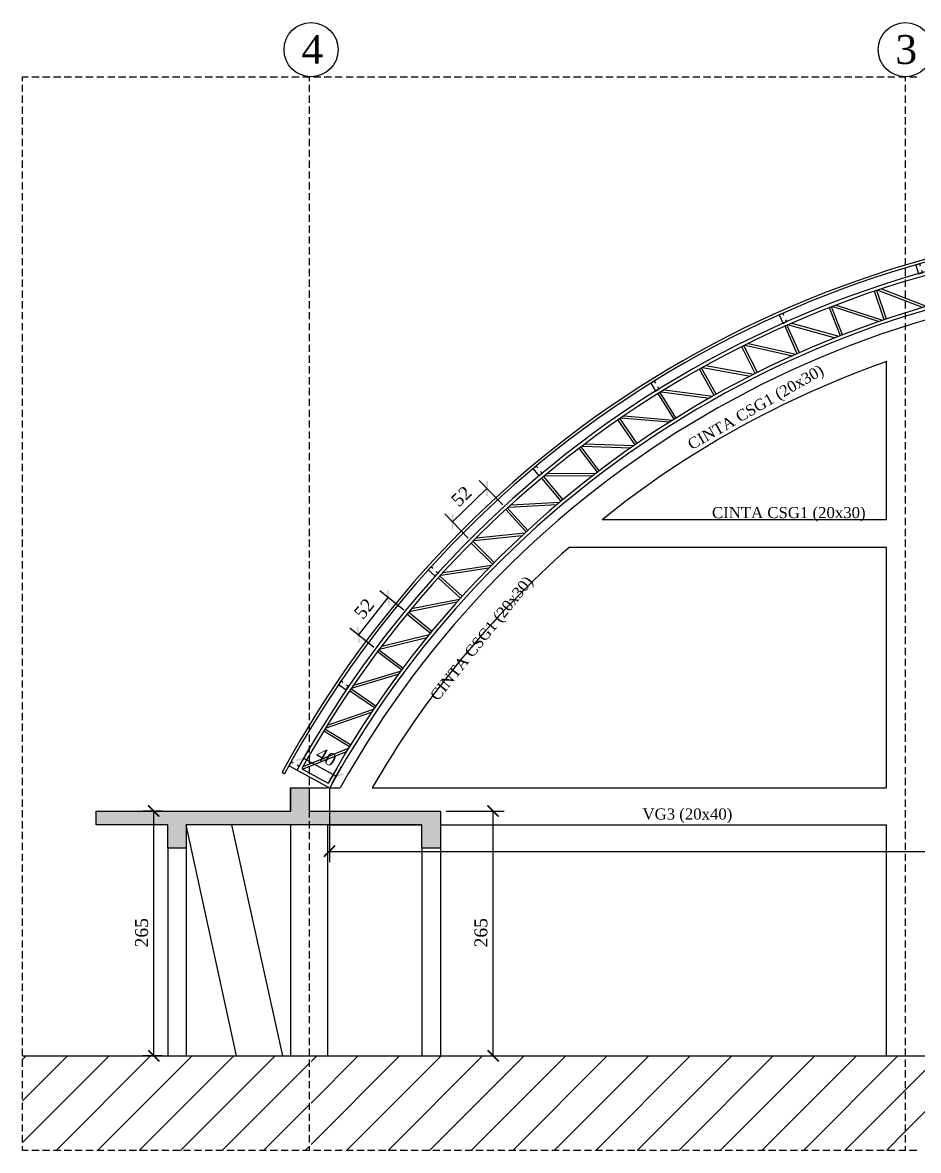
# Model space of a CAD drawing. Header units: millimetres. Extents: x 180 to 11148, y -1598 to 1045.
# Drawn here: x 5548 to 6517, y -175 to 1045 of the extents above; entities that cross this region are included whole.
import ezdxf

# ---------------------------------------------------------------- set-up
doc = ezdxf.new("R2010")
doc.units = ezdxf.units.MM
doc.header["$MEASUREMENT"] = 0
for name, color, linetype in [('PDF11_Geometry', 7, 'Continuous'), ('PDF11_Solid Fills', 7, 'Continuous'), ('PDF11_Text', 7, 'Continuous')]:
    doc.layers.add(name, color=color, linetype=linetype)
doc.styles.add('PDF Times New Roman', font='times.ttf')

msp = doc.modelspace()

# ---------------------------------------------------------------- linework, layer by layer
at = {"layer": 'PDF11_Geometry', "lineweight": -3}
for points in [[(5547.8963, 981.7884), (5547.8963, 986.4454), (5554.035, 986.4454)], [(5547.8963, 969.9343), (5547.8963, 977.7665)], [(5557.8453, 986.4454), (5565.6774, 986.4454)], [(5569.4877, 986.4454), (5577.3198, 986.4454)], [(5581.3417, 986.4454), (5589.1739, 986.4454)], [(5592.9841, 986.4454), (5600.8163, 986.4454)], [(5604.8382, 986.4454), (5612.4587, 986.4454)], [(5616.4806, 986.4454), (5624.3128, 986.4454)], [(5628.123, 986.4454), (5635.9552, 986.4454)], [(5639.9771, 986.4454), (5647.8093, 986.4454)], [(5651.6195, 986.4454), (5659.4517, 986.4454)], [(5663.2619, 986.4454), (5671.0941, 986.4454)], [(5675.116, 986.4454), (5682.9481, 986.4454)], [(5686.7584, 986.4454), (5694.5905, 986.4454)], [(5698.4008, 986.4454), (5706.2329, 986.4454)], [(5710.2549, 986.4454), (5718.087, 986.4454)], [(5721.8973, 986.4454), (5729.7294, 986.4454)], [(5733.7513, 986.4454), (5741.5835, 986.4454)], [(5745.3937, 986.4454), (5753.2259, 986.4454)], [(5757.0361, 986.4454), (5764.8683, 986.4454)], [(5768.8902, 986.4454), (5776.7224, 986.4454)], [(5780.5326, 986.4454), (5788.3648, 986.4454)], [(5792.175, 986.4454), (5800.0072, 986.4454)], [(5804.0291, 986.4454), (5811.8613, 986.4454)], [(5815.6715, 986.4454), (5823.5037, 986.4454)], [(5827.5256, 986.4454), (5835.1461, 986.4454)], [(5839.168, 986.4454), (5847.0001, 986.4454)], [(5850.8104, 986.4454), (5858.6425, 986.4454)], [(5858.0075, 986.4454), (5858.0075, 981.7884)], [(5858.0075, 977.7665), (5858.0075, 969.9343)], [(5862.6645, 986.4454), (5870.4966, 986.4454)], [(5874.3069, 986.4454), (5882.139, 986.4454)], [(5885.9493, 986.4454), (5893.7814, 986.4454)], [(5897.8033, 986.4454), (5905.6355, 986.4454)], [(5909.4457, 986.4454), (5917.2779, 986.4454)], [(5921.0881, 986.4454), (5928.9203, 986.4454)], [(5932.9422, 986.4454), (5940.7744, 986.4454)], [(5944.5846, 986.4454), (5952.4168, 986.4454)], [(5956.4387, 986.4454), (5964.2709, 986.4454)], [(5968.0811, 986.4454), (5975.9133, 986.4454)], [(5979.7235, 986.4454), (5987.5557, 986.4454)], [(5991.5776, 986.4454), (5999.4097, 986.4454)], [(6003.22, 986.4454), (6011.0521, 986.4454)], [(6014.8624, 986.4454), (6022.6945, 986.4454)], [(6026.7165, 986.4454), (6034.5486, 986.4454)], [(6038.3589, 986.4454), (6046.191, 986.4454)], [(6050.2129, 986.4454), (6057.8334, 986.4454)], [(6061.8553, 986.4454), (6069.6875, 986.4454)], [(6073.4977, 986.4454), (6081.3299, 986.4454)], [(6085.3518, 986.4454), (6093.184, 986.4454)], [(6096.9942, 986.4454), (6104.8264, 986.4454)], [(6108.6366, 986.4454), (6116.4688, 986.4454)], [(6120.4907, 986.4454), (6128.3229, 986.4454)], [(6132.1331, 986.4454), (6139.9653, 986.4454)], [(6143.7755, 986.4454), (6151.6077, 986.4454)], [(6155.6296, 986.4454), (6163.4617, 986.4454)], [(6167.272, 986.4454), (6175.1041, 986.4454)], [(6179.1261, 986.4454), (6186.7465, 986.4454)], [(6190.7685, 986.4454), (6198.6006, 986.4454)], [(6202.4109, 986.4454), (6210.243, 986.4454)], [(6214.2649, 986.4454), (6222.0971, 986.4454)], [(6225.9073, 986.4454), (6233.7395, 986.4454)], [(6237.5497, 986.4454), (6245.3819, 986.4454)], [(6249.4038, 986.4454), (6257.236, 986.4454)], [(6261.0462, 986.4454), (6268.8784, 986.4454)], [(6272.9003, 986.4454), (6280.5208, 986.4454)], [(6284.5427, 986.4454), (6292.3749, 986.4454)], [(6296.1851, 986.4454), (6304.0173, 986.4454)], [(6308.0392, 986.4454), (6315.8713, 986.4454)], [(6319.6816, 986.4454), (6327.5137, 986.4454)], [(6331.324, 986.4454), (6339.1561, 986.4454)], [(6343.1781, 986.4454), (6351.0102, 986.4454)], [(6354.8205, 986.4454), (6362.6526, 986.4454)], [(6366.4629, 986.4454), (6374.295, 986.4454)], [(6378.3169, 986.4454), (6386.1491, 986.4454)], [(6389.9593, 986.4454), (6397.7915, 986.4454)], [(6401.8134, 986.4454), (6409.4339, 986.4454)], [(6413.4558, 986.4454), (6421.288, 986.4454)], [(6425.0982, 986.4454), (6432.9304, 986.4454)], [(6436.9523, 986.4454), (6444.7845, 986.4454)], [(6448.5947, 986.4454), (6456.4269, 986.4454)], [(6460.2371, 986.4454), (6468.0693, 986.4454)], [(6472.0912, 986.4454), (6479.9233, 986.4454)], [(6483.7336, 986.4454), (6491.5657, 986.4454)], [(6495.5877, 986.4454), (6503.2081, 986.4454)], [(6502.5731, 986.4454), (6502.5731, 981.7884)], [(6502.5731, 977.7665), (6502.5731, 969.9343)], [(6507.2301, 986.4454), (6515.0622, 986.4454)], [(5547.8963, 958.2919), (5547.8963, 966.1241)], [(5858.0075, 966.1241), (5858.0075, 958.2919)], [(6502.5731, 966.1241), (6502.5731, 958.2919)], [(5547.8963, 946.4379), (5547.8963, 954.27)], [(5858.0075, 954.27), (5858.0075, 946.4379)], [(6502.5731, 954.27), (6502.5731, 946.4379)], [(5547.8963, 934.7955), (5547.8963, 942.6276)], [(5858.0075, 942.6276), (5858.0075, 934.7955)], [(6502.5731, 942.6276), (6502.5731, 934.7955)], [(5547.8963, 923.1531), (5547.8963, 930.9852)], [(5858.0075, 930.9852), (5858.0075, 923.1531)], [(6502.5731, 930.9852), (6502.5731, 923.1531)], [(5547.8963, 911.299), (5547.8963, 919.1311)], [(5858.0075, 919.1311), (5858.0075, 911.299)], [(6502.5731, 919.1311), (6502.5731, 911.299)], [(5547.8963, 899.6566), (5547.8963, 907.4887)], [(5858.0075, 907.4887), (5858.0075, 899.6566)], [(6502.5731, 907.4887), (6502.5731, 899.6566)], [(5547.8963, 888.0142), (5547.8963, 895.8463)], [(5858.0075, 895.8463), (5858.0075, 888.0142)], [(6502.5731, 895.8463), (6502.5731, 888.0142)], [(5547.8963, 876.1601), (5547.8963, 883.9923)], [(5858.0075, 883.9923), (5858.0075, 876.1601)], [(6502.5731, 883.9923), (6502.5731, 876.1601)], [(5547.8963, 864.5177), (5547.8963, 872.3499)], [(5858.0075, 872.3499), (5858.0075, 864.5177)], [(6502.5731, 872.3499), (6502.5731, 864.5177)], [(5547.8963, 852.8753), (5547.8963, 860.4958)], [(5858.0075, 860.4958), (5858.0075, 852.8753)], [(6502.5731, 860.4958), (6502.5731, 852.8753)], [(5547.8963, 841.0212), (5547.8963, 848.8534)], [(5858.0075, 848.8534), (5858.0075, 841.0212)], [(6502.5731, 848.8534), (6502.5731, 841.0212)], [(5547.8963, 829.3788), (5547.8963, 837.211)], [(5858.0075, 837.211), (5858.0075, 829.3788)], [(6502.5731, 837.211), (6502.5731, 829.3788)], [(5547.8963, 817.5247), (5547.8963, 825.3569)], [(5858.0075, 825.3569), (5858.0075, 817.5247)], [(6502.5731, 825.3569), (6502.5731, 817.5247)], [(5547.8963, 805.8823), (5547.8963, 813.7145)], [(5858.0075, 813.7145), (5858.0075, 805.8823)], [(6502.5731, 813.7145), (6502.5731, 805.8823)], [(5547.8963, 794.2399), (5547.8963, 802.0721)], [(5858.0075, 802.0721), (5858.0075, 794.2399)], [(6502.5731, 802.0721), (6502.5731, 794.2399)], [(5547.8963, 782.3859), (5547.8963, 790.218)], [(5858.0075, 790.218), (5858.0075, 782.3859)], [(6502.5731, 790.218), (6502.5731, 782.3859)], [(6519.2958, 781.5391), (6518.6608, 783.8676), (6514.2155, 782.5975), (6516.9673, 773.0719), (6521.4126, 774.342), (6520.5659, 776.6705)], [(5547.8963, 770.7435), (5547.8963, 778.5756)], [(5858.0075, 778.5756), (5858.0075, 770.7435)], [(6502.5731, 778.5756), (6502.5731, 770.7435)], [(5547.8963, 759.1011), (5547.8963, 766.9332)], [(5858.0075, 766.9332), (5858.0075, 759.1011)], [(6502.5731, 766.9332), (6502.5731, 759.1011)], [(5547.8963, 747.247), (5547.8963, 755.0791)], [(5858.0075, 755.0791), (5858.0075, 747.247)], [(6502.5731, 755.0791), (6502.5731, 747.247)], [(5547.8963, 735.6046), (5547.8963, 743.4367)], [(5858.0075, 743.4367), (5858.0075, 735.6046)], [(6502.5731, 743.4367), (6502.5731, 735.6046)], [(5547.8963, 723.9622), (5547.8963, 731.5827)], [(5858.0075, 731.5827), (5858.0075, 723.9622)], [(6371.5432, 728.1958), (6370.4848, 730.5243), (6366.4629, 728.6191), (6370.4848, 719.5169), (6374.5067, 721.422), (6373.4483, 723.5388)], [(6502.5731, 731.5827), (6502.5731, 723.9622)], [(5547.8963, 712.1081), (5547.8963, 719.9403)], [(5547.8963, 700.4657), (5547.8963, 708.2979)], [(5858.0075, 719.9403), (5858.0075, 712.1081)], [(5858.0075, 708.2979), (5858.0075, 700.4657)], [(6502.5731, 719.9403), (6502.5731, 712.1081)], [(6502.5731, 708.2979), (6502.5731, 700.4657)], [(5547.8963, 688.6116), (5547.8963, 696.4438)], [(5858.0075, 696.4438), (5858.0075, 688.6116)], [(6502.5731, 696.4438), (6502.5731, 688.6116)], [(5547.8963, 676.9692), (5547.8963, 684.8014)], [(5858.0075, 684.8014), (5858.0075, 676.9692)], [(6502.5731, 684.8014), (6502.5731, 676.9692)], [(5547.8963, 665.3268), (5547.8963, 673.159)], [(5858.0075, 673.159), (5858.0075, 665.3268)], [(6482.4635, 506.7785), (6482.4635, 678.0276)], [(6502.5731, 673.159), (6502.5731, 665.3268)], [(5547.8963, 653.4727), (5547.8963, 661.3049)], [(5858.0075, 661.3049), (5858.0075, 653.4727)], [(6502.5731, 661.3049), (6502.5731, 653.4727)], [(5547.8963, 641.8303), (5547.8963, 649.6625)], [(5858.0075, 649.6625), (5858.0075, 641.8303)], [(6232.8928, 654.9545), (6231.6227, 657.0713), (6227.6008, 654.9545), (6232.6811, 646.2756), (6236.4913, 648.3924), (6235.2213, 650.7209)], [(6502.5731, 649.6625), (6502.5731, 641.8303)], [(5547.8963, 630.1879), (5547.8963, 638.0201)], [(5858.0075, 638.0201), (5858.0075, 630.1879)], [(6502.5731, 638.0201), (6502.5731, 630.1879)], [(5547.8963, 618.3339), (5547.8963, 626.166)], [(5858.0075, 626.166), (5858.0075, 618.3339)], [(6502.5731, 626.166), (6502.5731, 618.3339)], [(5547.8963, 606.6915), (5547.8963, 614.5236)], [(5858.0075, 614.5236), (5858.0075, 606.6915)], [(6502.5731, 614.5236), (6502.5731, 606.6915)], [(5547.8963, 595.0491), (5547.8963, 602.6695)], [(5858.0075, 602.6695), (5858.0075, 595.0491)], [(6502.5731, 602.6695), (6502.5731, 595.0491)], [(5547.8963, 583.195), (5547.8963, 591.0271)], [(5858.0075, 591.0271), (5858.0075, 583.195)], [(6502.5731, 591.0271), (6502.5731, 583.195)], [(5547.8963, 571.5526), (5547.8963, 579.3847)], [(5858.0075, 579.3847), (5858.0075, 571.5526)], [(6502.5731, 579.3847), (6502.5731, 571.5526)], [(5547.8963, 559.6985), (5547.8963, 567.5307)], [(5858.0075, 567.5307), (5858.0075, 559.6985)], [(6105.2497, 563.0854), (6103.5563, 564.9905), (6100.1694, 562.2387), (6106.3081, 554.4065), (6109.9067, 557.37), (6108.2133, 559.2751)], [(6502.5731, 567.5307), (6502.5731, 559.6985)], [(5547.8963, 548.0561), (5547.8963, 555.8883)], [(5858.0075, 555.8883), (5858.0075, 548.0561)], [(6067.359, 523.0779), (6041.9574, 549.5379)], [(6502.5731, 555.8883), (6502.5731, 548.0561)], [(5547.8963, 536.4137), (5547.8963, 544.2459)], [(5858.0075, 544.2459), (5858.0075, 536.4137)], [(6012.9573, 504.8734), (6050.2129, 540.859)], [(6502.5731, 544.2459), (6502.5731, 536.4137)], [(5547.8963, 524.5596), (5547.8963, 532.3918)], [(5858.0075, 532.3918), (5858.0075, 524.5596)], [(6502.5731, 532.3918), (6502.5731, 524.5596)], [(5547.8963, 512.9172), (5547.8963, 520.7494)], [(5858.0075, 520.7494), (5858.0075, 512.9172)], [(6029.8917, 487.0923), (6004.4901, 513.5523)], [(6502.5731, 520.7494), (6502.5731, 512.9172)], [(5547.8963, 501.2748), (5547.8963, 509.107)], [(5858.0075, 509.107), (5858.0075, 501.2748)], [(6482.4635, 506.7785), (6174.6808, 506.7785)], [(6502.5731, 509.107), (6502.5731, 501.2748)], [(5547.8963, 489.4207), (5547.8963, 497.2529)], [(5858.0075, 497.2529), (5858.0075, 489.4207)], [(6502.5731, 497.2529), (6502.5731, 489.4207)], [(5547.8963, 477.7783), (5547.8963, 485.6105)], [(5858.0075, 485.6105), (5858.0075, 477.7783)], [(6482.4635, 476.9316), (6138.9069, 476.9316)], [(6482.4635, 216.7769), (6482.4635, 476.9316)], [(6502.5731, 485.6105), (6502.5731, 477.7783)], [(5547.8963, 466.1359), (5547.8963, 473.7564)], [(5858.0075, 473.7564), (5858.0075, 466.1359)], [(6502.5731, 473.7564), (6502.5731, 466.1359)], [(5547.8963, 454.2819), (5547.8963, 462.114)], [(5858.0075, 462.114), (5858.0075, 454.2819)], [(5991.5776, 454.2819), (5989.6725, 455.9753), (5986.7089, 452.8001), (5994.1177, 446.0263), (5997.0813, 449.4132), (5995.3878, 450.895)], [(6502.5731, 462.114), (6502.5731, 454.2819)], [(5547.8963, 442.6395), (5547.8963, 450.4716)], [(5858.0075, 450.4716), (5858.0075, 442.6395)], [(6502.5731, 450.4716), (6502.5731, 442.6395)], [(5547.8963, 430.7854), (5547.8963, 438.6175)], [(5858.0075, 438.6175), (5858.0075, 430.7854)], [(5960.2489, 409.194), (5934.2123, 430.1503)], [(6502.5731, 438.6175), (6502.5731, 430.7854)], [(5547.8963, 419.143), (5547.8963, 426.9751)], [(5547.8963, 407.5006), (5547.8963, 415.3327)], [(5858.0075, 426.9751), (5858.0075, 419.143)], [(5858.0075, 415.3327), (5858.0075, 407.5006)], [(5911.1392, 382.3107), (5943.5262, 422.7415)], [(6502.5731, 426.9751), (6502.5731, 419.143)], [(6502.5731, 415.3327), (6502.5731, 407.5006)], [(5547.8963, 395.6465), (5547.8963, 403.4787)], [(5858.0075, 403.4787), (5858.0075, 395.6465)], [(6502.5731, 403.4787), (6502.5731, 395.6465)], [(5547.8963, 384.0041), (5547.8963, 391.8363)], [(5858.0075, 391.8363), (5858.0075, 384.0041)], [(6502.5731, 391.8363), (6502.5731, 384.0041)], [(5547.8963, 372.3617), (5547.8963, 380.1939)], [(5858.0075, 380.1939), (5858.0075, 372.3617)], [(5927.8619, 368.7631), (5901.8253, 389.7195)], [(6502.5731, 380.1939), (6502.5731, 372.3617)], [(5547.8963, 360.5076), (5547.8963, 368.3398)], [(5858.0075, 368.3398), (5858.0075, 360.5076)], [(6502.5731, 368.3398), (6502.5731, 360.5076)], [(5547.8963, 348.8652), (5547.8963, 356.6974)], [(5858.0075, 356.6974), (5858.0075, 348.8652)], [(6502.5731, 356.6974), (6502.5731, 348.8652)], [(5547.8963, 337.2228), (5547.8963, 344.8433)], [(5858.0075, 344.8433), (5858.0075, 337.2228)], [(6502.5731, 344.8433), (6502.5731, 337.2228)], [(5547.8963, 325.3687), (5547.8963, 333.2009)], [(5858.0075, 333.2009), (5858.0075, 325.3687)], [(5894.4165, 331.0841), (5892.2997, 332.5659), (5889.7595, 328.7556), (5898.015, 323.0403), (5900.5552, 326.8505), (5898.4384, 328.1206)], [(6502.5731, 333.2009), (6502.5731, 325.3687)], [(5547.8963, 313.7263), (5547.8963, 321.5585)], [(5858.0075, 321.5585), (5858.0075, 313.7263)], [(6502.5731, 321.5585), (6502.5731, 313.7263)], [(5547.8963, 301.8723), (5547.8963, 309.7044)], [(5858.0075, 309.7044), (5858.0075, 301.8723)], [(6502.5731, 309.7044), (6502.5731, 301.8723)], [(5547.8963, 290.2299), (5547.8963, 298.062)], [(5858.0075, 298.062), (5858.0075, 290.2299)], [(6502.5731, 298.062), (6502.5731, 290.2299)], [(5547.8963, 278.5875), (5547.8963, 286.4196)], [(5858.0075, 286.4196), (5858.0075, 278.5875)], [(6502.5731, 286.4196), (6502.5731, 278.5875)], [(5547.8963, 266.7334), (5547.8963, 274.5655)], [(5858.0075, 274.5655), (5858.0075, 266.7334)], [(6502.5731, 274.5655), (6502.5731, 266.7334)], [(5547.8963, 255.091), (5547.8963, 262.9231)], [(5847.8469, 241.3318), (5857.7958, 259.5363)], [(5858.0075, 262.9231), (5858.0075, 255.091)], [(6502.5731, 262.9231), (6502.5731, 255.091)], [(5547.8963, 243.4486), (5547.8963, 251.2807)], [(5840.4381, 243.6603), (5838.3213, 244.9303), (5836.2045, 240.9084), (5844.8833, 236.0398), (5847.0001, 240.0617), (5844.8833, 241.3318)], [(5851.8688, 248.9523), (5887.0077, 229.6894)], [(5858.0075, 251.2807), (5858.0075, 243.4486)], [(6502.5731, 251.2807), (6502.5731, 243.4486)], [(5547.8963, 231.5945), (5547.8963, 239.4267)], [(5828.7957, 233.7113), (5831.3358, 232.2295)], [(5846.7885, 239.4267), (5846.7885, 239.4267)], [(5858.0075, 239.4267), (5858.0075, 231.5945)], [(5882.7741, 222.0689), (5892.723, 240.0617)], [(6502.5731, 239.4267), (6502.5731, 231.5945)], [(5547.8963, 219.9521), (5547.8963, 227.7843)], [(5858.0075, 227.7843), (5858.0075, 219.9521)], [(6502.5731, 227.7843), (6502.5731, 219.9521)], [(5547.8963, 208.3097), (5547.8963, 215.9302)], [(5837.8979, 216.7769), (5837.8979, 191.7987)], [(5837.8979, 216.7769), (5877.9054, 216.7769)], [(5837.8979, 191.7987), (5837.8979, 216.7769), (5858.0075, 216.7769), (5858.0075, 191.7987)], [(5858.0075, 215.9302), (5858.0075, 208.3097)], [(5880.0222, 216.7769), (5880.0222, 191.7987)], [(5880.0222, 216.7769), (5891.4529, 216.7769)], [(5880.0222, 210.8499), (5880.0222, 136.3385)], [(5925.9568, 216.7769), (6482.4635, 216.7769)], [(6502.5731, 215.9302), (6502.5731, 208.3097)], [(5547.8963, 196.4556), (5547.8963, 204.2878)], [(5858.0075, 204.2878), (5858.0075, 196.4556)], [(6502.5731, 204.2878), (6502.5731, 196.4556)], [(5547.8963, 184.8132), (5547.8963, 192.6454)], [(5627.488, 191.7987), (5837.8979, 191.7987)], [(5627.488, 176.7694), (5627.488, 191.7987)], [(5698.8241, 191.7987), (5677.8678, 191.7987)], [(5689.9336, -73.2247), (5689.9336, 191.7987)], [(5858.0075, 192.6454), (5858.0075, 184.8132)], [(5858.0075, 191.7987), (6000.0448, 191.7987)], [(5979.9352, 191.7987), (6000.0448, 191.7987), (6000.0448, 151.7911), (5979.9352, 151.7911), (5979.9352, 176.7694)], [(6000.0448, 191.7987), (6000.0448, 176.7694)], [(6005.9718, 191.7987), (6068.8408, 191.7987)], [(6056.9867, -73.2247), (6056.9867, 191.7987)], [(6502.5731, 192.6454), (6502.5731, 184.8132)], [(5547.8963, 172.9591), (5547.8963, 180.7913)], [(5704.9629, 176.7694), (5627.488, 176.7694)], [(5724.8608, 176.7694), (5724.8608, 151.7911), (5704.9629, 151.7911), (5704.9629, 176.7694)], [(5979.9352, 176.7694), (5724.8608, 176.7694)], [(5779.4742, -73.2247), (5724.8608, 176.7694)], [(5829.4307, -73.2247), (5774.3939, 176.7694)], [(5837.8979, 176.7694), (5837.8979, -73.2247)], [(5858.0075, 176.7694), (5837.8979, 176.7694)], [(5858.0075, 180.7913), (5858.0075, 172.9591)], [(5877.9054, 176.7694), (5877.9054, -73.2247)], [(5880.0222, 176.7694), (5979.9352, 176.7694)], [(6000.0448, 176.7694), (6482.4635, 176.7694)], [(6482.4635, -73.2247), (6482.4635, 176.7694)], [(6502.5731, 180.7913), (6502.5731, 172.9591)], [(5547.8963, 161.3167), (5547.8963, 169.1489)], [(5858.0075, 169.1489), (5858.0075, 161.3167)], [(6502.5731, 169.1489), (6502.5731, 161.3167)], [(5547.8963, 149.6743), (5547.8963, 157.5065)], [(5704.9629, 151.7911), (5704.9629, -73.2247)], [(5724.8608, 151.7911), (5724.8608, -73.2247)], [(5858.0075, 157.5065), (5858.0075, 149.6743)], [(5880.0222, 148.1926), (7777.0984, 148.1926)], [(5979.9352, 151.7911), (5979.9352, -73.2247)], [(6000.0448, 151.7911), (6000.0448, -73.2247)], [(6502.5731, 157.5065), (6502.5731, 149.6743)], [(5547.8963, 137.8203), (5547.8963, 145.6524)], [(5858.0075, 145.6524), (5858.0075, 137.8203)], [(6502.5731, 145.6524), (6502.5731, 137.8203)], [(5547.8963, 126.1779), (5547.8963, 134.01)], [(5547.8963, 114.5355), (5547.8963, 122.1559)], [(5858.0075, 134.01), (5858.0075, 126.1779)], [(5858.0075, 122.1559), (5858.0075, 114.5355)], [(6502.5731, 134.01), (6502.5731, 126.1779)], [(6502.5731, 122.1559), (6502.5731, 114.5355)], [(5547.8963, 102.6814), (5547.8963, 110.5135)], [(5858.0075, 110.5135), (5858.0075, 102.6814)], [(6502.5731, 110.5135), (6502.5731, 102.6814)], [(5547.8963, 91.039), (5547.8963, 98.8711)], [(5858.0075, 98.8711), (5858.0075, 91.039)], [(6502.5731, 98.8711), (6502.5731, 91.039)], [(5547.8963, 79.1849), (5547.8963, 87.0171)], [(5858.0075, 87.0171), (5858.0075, 79.1849)], [(6502.5731, 87.0171), (6502.5731, 79.1849)], [(5547.8963, 67.5425), (5547.8963, 75.3747)], [(5858.0075, 75.3747), (5858.0075, 67.5425)], [(6502.5731, 75.3747), (6502.5731, 67.5425)], [(5547.8963, 55.9001), (5547.8963, 63.7323)], [(5858.0075, 63.7323), (5858.0075, 55.9001)], [(6502.5731, 63.7323), (6502.5731, 55.9001)], [(5547.8963, 44.046), (5547.8963, 51.8782)], [(5858.0075, 51.8782), (5858.0075, 44.046)], [(6502.5731, 51.8782), (6502.5731, 44.046)], [(5547.8963, 32.4036), (5547.8963, 40.2358)], [(5858.0075, 40.2358), (5858.0075, 32.4036)], [(6502.5731, 40.2358), (6502.5731, 32.4036)], [(5547.8963, 20.7612), (5547.8963, 28.5934)], [(5858.0075, 28.5934), (5858.0075, 20.7612)], [(6502.5731, 28.5934), (6502.5731, 20.7612)], [(5547.8963, 8.9071), (5547.8963, 16.7393)], [(5858.0075, 16.7393), (5858.0075, 8.9071)], [(6502.5731, 16.7393), (6502.5731, 8.9071)], [(5547.8963, -2.7353), (5547.8963, 5.0969)], [(5858.0075, 5.0969), (5858.0075, -2.7353)], [(6502.5731, 5.0969), (6502.5731, -2.7353)], [(5547.8963, -14.3777), (5547.8963, -6.7572)], [(5858.0075, -6.7572), (5858.0075, -14.3777)], [(6502.5731, -6.7572), (6502.5731, -14.3777)], [(5547.8963, -26.2317), (5547.8963, -18.3996)], [(5858.0075, -18.3996), (5858.0075, -26.2317)], [(6502.5731, -18.3996), (6502.5731, -26.2317)], [(5547.8963, -37.8741), (5547.8963, -30.042)], [(5858.0075, -30.042), (5858.0075, -37.8741)], [(6502.5731, -30.042), (6502.5731, -37.8741)], [(5547.8963, -49.7282), (5547.8963, -41.8961)], [(5858.0075, -41.8961), (5858.0075, -49.7282)], [(6502.5731, -41.8961), (6502.5731, -49.7282)], [(5547.8963, -61.3706), (5547.8963, -53.5385)], [(5858.0075, -53.5385), (5858.0075, -61.3706)], [(6502.5731, -53.5385), (6502.5731, -61.3706)], [(5547.8963, -73.013), (5547.8963, -65.1809)], [(5547.8963, -77.0349), (5551.7065, -73.2247)], [(5547.8963, -121.9111), (5596.5827, -73.2247)], [(5547.8963, -166.7873), (5641.4589, -73.2247)], [(5547.8963, -73.2247), (8107.3192, -73.2247)], [(5584.0936, -175.4661), (5686.335, -73.2247)], [(5628.9697, -175.4661), (5731.2112, -73.2247)], [(5673.8459, -175.4661), (5776.299, -73.2247)], [(5698.8241, -73.2247), (5677.8678, -73.2247)], [(5718.7221, -175.4661), (5821.1752, -73.2247)], [(5858.0075, -65.1809), (5858.0075, -73.013)], [(5859.9126, -79.3634), (5866.0513, -73.2247)], [(5859.9126, -124.2396), (5910.9275, -73.2247)], [(5859.9126, -169.1157), (5955.8037, -73.2247)], [(5898.4384, -175.4661), (6000.6798, -73.2247)], [(5943.3145, -175.4661), (6045.556, -73.2247)], [(5988.1907, -175.4661), (6090.6438, -73.2247)], [(6005.9718, -73.2247), (6068.8408, -73.2247)], [(6033.0669, -175.4661), (6135.52, -73.2247)], [(6078.1547, -175.4661), (6180.3961, -73.2247)], [(6123.0309, -175.4661), (6225.2723, -73.2247)], [(6167.907, -175.4661), (6270.1485, -73.2247)], [(6212.7832, -175.4661), (6315.0246, -73.2247)], [(6257.6593, -175.4661), (6359.9008, -73.2247)], [(6302.5355, -175.4661), (6404.9886, -73.2247)], [(6347.4117, -175.4661), (6449.8648, -73.2247)], [(6392.4995, -175.4661), (6494.7409, -73.2247)], [(6502.5731, -65.1809), (6502.5731, -73.013)], [(6502.5731, -110.2687), (6539.6171, -73.2247)], [(6502.5731, -155.1449), (6584.4933, -73.2247)], [(5547.8963, -84.8671), (5547.8963, -77.0349)], [(5763.8099, -175.4661), (5858.0075, -81.2685)], [(5858.0075, -77.0349), (5858.0075, -84.8671)], [(6502.5731, -77.0349), (6502.5731, -84.8671)], [(5547.8963, -96.5095), (5547.8963, -88.6773)], [(5858.0075, -88.6773), (5858.0075, -96.5095)], [(6502.5731, -88.6773), (6502.5731, -96.5095)], [(5547.8963, -108.1519), (5547.8963, -100.3197)], [(5858.0075, -100.3197), (5858.0075, -108.1519)], [(6502.5731, -100.3197), (6502.5731, -108.1519)], [(5547.8963, -120.006), (5547.8963, -112.1738)], [(5858.0075, -112.1738), (5858.0075, -120.006)], [(6437.3757, -175.4661), (6502.5731, -110.2687)], [(6502.5731, -112.1738), (6502.5731, -120.006)], [(5547.8963, -131.6484), (5547.8963, -123.8162)], [(5808.6861, -175.4661), (5858.0075, -126.1447)], [(5858.0075, -123.8162), (5858.0075, -131.6484)], [(6502.5731, -123.8162), (6502.5731, -131.6484)], [(5547.8963, -143.2908), (5547.8963, -135.6703)], [(5858.0075, -135.6703), (5858.0075, -143.2908)], [(6502.5731, -135.6703), (6502.5731, -143.2908)], [(5547.8963, -155.1449), (5547.8963, -147.3127)], [(5858.0075, -147.3127), (5858.0075, -155.1449)], [(6482.2518, -175.4661), (6502.5731, -155.1449)], [(6502.5731, -147.3127), (6502.5731, -155.1449)], [(5547.8963, -166.7873), (5547.8963, -158.9551)], [(5554.035, -175.4661), (5547.8963, -175.4661), (5547.8963, -170.8092)], [(5858.0075, -158.9551), (5858.0075, -166.7873)], [(5858.0075, -170.8092), (5858.0075, -175.4661)], [(6502.5731, -158.9551), (6502.5731, -166.7873)], [(6502.5731, -170.8092), (6502.5731, -175.4661)], [(5565.6774, -175.4661), (5557.8453, -175.4661)], [(5577.3198, -175.4661), (5569.4877, -175.4661)], [(5589.1739, -175.4661), (5581.3417, -175.4661)], [(5600.8163, -175.4661), (5592.9841, -175.4661)], [(5612.4587, -175.4661), (5604.8382, -175.4661)], [(5624.3128, -175.4661), (5616.4806, -175.4661)], [(5635.9552, -175.4661), (5628.123, -175.4661)], [(5647.8093, -175.4661), (5639.9771, -175.4661)], [(5659.4517, -175.4661), (5651.6195, -175.4661)], [(5671.0941, -175.4661), (5663.2619, -175.4661)], [(5682.9481, -175.4661), (5675.116, -175.4661)], [(5694.5905, -175.4661), (5686.7584, -175.4661)], [(5706.2329, -175.4661), (5698.4008, -175.4661)], [(5718.087, -175.4661), (5710.2549, -175.4661)], [(5729.7294, -175.4661), (5721.8973, -175.4661)], [(5741.5835, -175.4661), (5733.7513, -175.4661)], [(5753.2259, -175.4661), (5745.3937, -175.4661)], [(5764.8683, -175.4661), (5757.0361, -175.4661)], [(5776.7224, -175.4661), (5768.8902, -175.4661)], [(5788.3648, -175.4661), (5780.5326, -175.4661)], [(5800.0072, -175.4661), (5792.175, -175.4661)], [(5811.8613, -175.4661), (5804.0291, -175.4661)], [(5823.5037, -175.4661), (5815.6715, -175.4661)], [(5835.1461, -175.4661), (5827.5256, -175.4661)], [(5847.0001, -175.4661), (5839.168, -175.4661)], [(5858.6425, -175.4661), (5850.8104, -175.4661)], [(5853.5622, -175.4661), (5858.0075, -171.0209)], [(5870.4966, -175.4661), (5862.6645, -175.4661)], [(5882.139, -175.4661), (5874.3069, -175.4661)], [(5893.7814, -175.4661), (5885.9493, -175.4661)], [(5905.6355, -175.4661), (5897.8033, -175.4661)], [(5917.2779, -175.4661), (5909.4457, -175.4661)], [(5928.9203, -175.4661), (5921.0881, -175.4661)], [(5940.7744, -175.4661), (5932.9422, -175.4661)], [(5952.4168, -175.4661), (5944.5846, -175.4661)], [(5964.2709, -175.4661), (5956.4387, -175.4661)], [(5975.9133, -175.4661), (5968.0811, -175.4661)], [(5987.5557, -175.4661), (5979.7235, -175.4661)], [(5999.4097, -175.4661), (5991.5776, -175.4661)], [(6011.0521, -175.4661), (6003.22, -175.4661)], [(6022.6945, -175.4661), (6014.8624, -175.4661)], [(6034.5486, -175.4661), (6026.7165, -175.4661)], [(6046.191, -175.4661), (6038.3589, -175.4661)], [(6057.8334, -175.4661), (6050.2129, -175.4661)], [(6069.6875, -175.4661), (6061.8553, -175.4661)], [(6081.3299, -175.4661), (6073.4977, -175.4661)], [(6093.184, -175.4661), (6085.3518, -175.4661)], [(6104.8264, -175.4661), (6096.9942, -175.4661)], [(6116.4688, -175.4661), (6108.6366, -175.4661)], [(6128.3229, -175.4661), (6120.4907, -175.4661)], [(6139.9653, -175.4661), (6132.1331, -175.4661)], [(6151.6077, -175.4661), (6143.7755, -175.4661)], [(6163.4617, -175.4661), (6155.6296, -175.4661)], [(6175.1041, -175.4661), (6167.272, -175.4661)], [(6186.7465, -175.4661), (6179.1261, -175.4661)], [(6198.6006, -175.4661), (6190.7685, -175.4661)], [(6210.243, -175.4661), (6202.4109, -175.4661)], [(6222.0971, -175.4661), (6214.2649, -175.4661)], [(6233.7395, -175.4661), (6225.9073, -175.4661)], [(6245.3819, -175.4661), (6237.5497, -175.4661)], [(6257.236, -175.4661), (6249.4038, -175.4661)], [(6268.8784, -175.4661), (6261.0462, -175.4661)], [(6280.5208, -175.4661), (6272.9003, -175.4661)], [(6292.3749, -175.4661), (6284.5427, -175.4661)], [(6304.0173, -175.4661), (6296.1851, -175.4661)], [(6315.8713, -175.4661), (6308.0392, -175.4661)], [(6327.5137, -175.4661), (6319.6816, -175.4661)], [(6339.1561, -175.4661), (6331.324, -175.4661)], [(6351.0102, -175.4661), (6343.1781, -175.4661)], [(6362.6526, -175.4661), (6354.8205, -175.4661)], [(6374.295, -175.4661), (6366.4629, -175.4661)], [(6386.1491, -175.4661), (6378.3169, -175.4661)], [(6397.7915, -175.4661), (6389.9593, -175.4661)], [(6409.4339, -175.4661), (6401.8134, -175.4661)], [(6421.288, -175.4661), (6413.4558, -175.4661)], [(6432.9304, -175.4661), (6425.0982, -175.4661)], [(6444.7845, -175.4661), (6436.9523, -175.4661)], [(6456.4269, -175.4661), (6448.5947, -175.4661)], [(6468.0693, -175.4661), (6460.2371, -175.4661)], [(6479.9233, -175.4661), (6472.0912, -175.4661)], [(6491.5657, -175.4661), (6483.7336, -175.4661)], [(6503.2081, -175.4661), (6495.5877, -175.4661)], [(6515.0622, -175.4661), (6507.2301, -175.4661)]]:
    msp.add_lwpolyline(points, dxfattribs=at)
at = {"layer": 'PDF11_Geometry', "color": 32, "lineweight": -3, "true_color": 0xdd6d00}
for points in [[(6476.9598, 756.7726), (6526.2813, 737.9331)], [(6479.9233, 723.3271), (6469.551, 754.2324)], [(6482.2518, 724.1739), (6471.8795, 755.0791)], [(6473.1496, 755.5025), (6522.2593, 736.8747)], [(6432.507, 706.1811), (6420.6529, 736.4513)], [(6434.8355, 707.0278), (6422.9814, 737.298)], [(6424.2515, 737.9331), (6474.4197, 721.6337)], [(6428.0617, 739.2031), (6478.2299, 722.9038)], [(6385.9374, 686.7065), (6372.8133, 716.5534)], [(6388.2659, 687.7649), (6375.1417, 717.4001)], [(6376.4118, 718.0351), (6427.0033, 704.0643)], [(6380.0104, 719.7286), (6431.0253, 705.546)], [(6329.4189, 696.0204), (6380.6454, 684.378)], [(6333.0174, 697.7139), (6384.4557, 686.0715)], [(6340.4262, 665.3268), (6326.032, 694.327)], [(6342.7547, 666.3852), (6328.1488, 695.3854)], [(6283.4843, 671.8889), (6335.3459, 662.575)], [(6286.8712, 673.794), (6338.9445, 664.4801)], [(6295.9734, 641.6187), (6280.0974, 669.9838)], [(6298.3019, 642.8887), (6282.2142, 671.2539)], [(6242.2067, 647.5457), (6294.4917, 640.7719)], [(6252.579, 615.7937), (6235.4329, 643.5238)], [(6254.6958, 617.2755), (6237.5497, 644.7939)], [(6238.8198, 645.4289), (6290.8931, 638.6551)], [(6210.6664, 588.2753), (6192.0385, 614.947)], [(6212.5715, 589.5454), (6194.1553, 616.4287)], [(6195.2137, 617.2755), (6247.7104, 612.8302)], [(6198.6006, 619.3923), (6251.3089, 614.947)], [(6171.7173, 560.1219), (6152.031, 585.9468)], [(6153.3011, 586.7935), (6205.7977, 584.8884)], [(6156.2646, 589.3337), (6209.1846, 587.2169)], [(6169.8121, 558.6401), (6150.1259, 584.4651)], [(6130.4397, 527.0998), (6109.695, 552.078)], [(6132.3448, 528.7932), (6111.6001, 553.7715)], [(6112.6585, 554.6182), (6165.1552, 555.0415)], [(6115.6221, 557.1583), (6168.5421, 557.5817)], [(6076.4613, 523.0779), (6129.1696, 526.0414)], [(6092.5489, 493.866), (6070.5342, 517.9975)], [(6094.4541, 495.5595), (6072.4393, 519.691)], [(6073.4977, 520.5377), (6125.9944, 523.5012)], [(6036.0304, 484.5521), (6088.3153, 490.0558)], [(6038.7822, 487.5156), (6091.2789, 492.8076)], [(6056.3517, 458.9388), (6033.2785, 481.8003)], [(6058.0451, 460.8439), (6034.972, 483.7054)], [(6000.2565, 447.0847), (6052.1181, 454.9169)], [(6002.7966, 450.0483), (6055.0816, 457.8804)], [(6021.6361, 422.3182), (5997.5046, 444.1212)], [(6023.3296, 424.2233), (5999.1981, 446.0263)], [(5966.176, 407.9239), (6017.8259, 418.0846)], [(5968.7161, 410.8875), (6020.5777, 421.0481)], [(5988.8257, 384.2158), (5963.6358, 404.9604)], [(5990.5192, 386.1209), (5965.3293, 406.8655)], [(5934.0006, 367.0697), (5985.2272, 379.7705)], [(5936.5408, 370.2449), (5987.7673, 382.9457)], [(5957.7088, 344.6316), (5931.6721, 364.1062)], [(5959.1905, 346.5367), (5933.1539, 366.0113)], [(5906.0589, 328.1206), (5956.6504, 343.1499)], [(5903.7304, 324.9454), (5954.3219, 339.763)], [(5928.4969, 303.5657), (5901.6136, 321.7702)], [(5929.9787, 305.4708), (5903.0953, 323.887)], [(5875.5769, 281.3393), (5925.3217, 298.6971)], [(5877.6937, 284.7262), (5927.6502, 302.0839)], [(5901.4019, 261.2297), (5873.6718, 278.1641)], [(5902.672, 263.3465), (5874.9419, 280.2809)], [(5851.4454, 240.0617), (5900.3435, 259.7479)], [(5850.8104, 237.0982), (5898.2267, 256.1494)]]:
    msp.add_lwpolyline(points, dxfattribs=at)
at = {"layer": 'PDF11_Geometry', "color": 112, "lineweight": -3, "true_color": 0x00b85b}
for points in [[(5844.8833, 236.0398), (5880.0222, 216.7769)], [(5849.9637, 237.5215), (5878.5405, 221.8572)]]:
    msp.add_lwpolyline(points, dxfattribs=at)
at = {"layer": 'PDF11_Geometry', "lineweight": -3}
for centre in [(5860.0185, 1015.7631), (6502.6789, 1015.7631)]:
    msp.add_circle(centre, 29.3177, dxfattribs=at)
for centre, radius, start, end in [((6827.6077, -304.6968), 1134.7107, 90.0000005, 151.6717505), ((6827.6078, -304.697), 1131.7473, 90.0000046, 151.6772418)]:
    msp.add_arc(centre, radius, start, end, dxfattribs=at)
at = {"layer": 'PDF11_Geometry', "color": 112, "lineweight": -3, "true_color": 0x00b85b}
for centre, radius, start, end in [((6827.6484, -304.4519), 1121.5533, 90.0020798, 151.1737745), ((6827.6076, -304.6966), 1117.9877, 89.999995, 150.9741266), ((6827.6078, -304.6969), 1085.3893, 90.0000012, 150.9686257), ((6827.6485, -304.452), 1081.5459, 90.0021597, 151.1740448)]:
    msp.add_arc(centre, radius, start, end, dxfattribs=at)
at = {"layer": 'PDF11_Geometry', "color": 12, "lineweight": -3, "true_color": 0xdd0000}
for centre, radius, start, end in [((6827.6078, -304.6969), 1071.6301, 90.0000023, 150.8752415), ((6827.6542, -304.416), 1041.5103, 109.3453224, 128.8206843), ((6827.8009, -304.5903), 1041.7384, 131.3805801, 149.9577365)]:
    msp.add_arc(centre, radius, start, end, dxfattribs=at)
at = {"layer": 'PDF11_Solid Fills', "transparency": 33554559}
for points in [[(6049.1545, 532.3918), (6051.0597, 532.3918), (6049.5779, 549.3262)], [(6051.0597, 532.3918), (6049.5779, 549.3262), (6051.2713, 549.3262)], [(6012.1105, 513.3406), (6013.5923, 496.4062), (6011.8989, 496.4062)], [(6014.0157, 513.3406), (6012.1105, 513.3406), (6013.5923, 496.4062)], [(5945.4313, 414.2743), (5941.8328, 430.9971), (5943.5262, 431.2087)], [(5943.7379, 414.0627), (5945.4313, 414.2743), (5941.8328, 430.9971)], [(5911.1392, 390.7779), (5909.2341, 390.5662), (5912.8326, 373.8435)], [(5909.2341, 390.5662), (5912.8326, 373.8435), (5911.1392, 373.6318)], [(5859.9126, 252.1275), (5844.0366, 245.7771), (5843.6133, 247.4705)], [(5860.336, 250.434), (5859.9126, 252.1275), (5844.0366, 245.7771)], [(5878.5405, 227.9959), (5879.1755, 226.3025), (5894.8398, 232.8646)], [(5879.1755, 226.3025), (5894.8398, 232.8646), (5895.4749, 231.1711)], [(5696.4957, 186.5067), (5683.1598, 197.3023), (5684.4299, 198.5724)], [(5695.2256, 185.2366), (5696.4957, 186.5067), (5683.1598, 197.3023)], [(6063.5488, 186.5067), (6050.2129, 197.3023), (6051.483, 198.5724)], [(6062.2787, 185.2366), (6063.5488, 186.5067), (6050.2129, 197.3023)], [(5885.3142, 154.9663), (5874.5185, 141.6305), (5873.2485, 142.9006)], [(5886.5843, 153.6963), (5885.3142, 154.9663), (5874.5185, 141.6305)], [(5684.4299, -66.4509), (5683.1598, -67.721), (5696.4957, -78.5167)], [(5683.1598, -67.721), (5696.4957, -78.5167), (5695.2256, -79.7868)], [(6051.483, -66.4509), (6050.2129, -67.721), (6063.5488, -78.5167)], [(6050.2129, -67.721), (6063.5488, -78.5167), (6062.2787, -79.7868)]]:
    msp.add_solid(points, dxfattribs=at)
at = {"layer": 'PDF11_Solid Fills', "color": 9, "true_color": 0xb9b9b9, "transparency": 33554559}
for points in [[(5858.0075, 216.7769), (5837.8979, 216.7769), (5858.0075, 191.7987)], [(5837.8979, 216.7769), (5858.0075, 191.7987), (5837.8979, 191.7987)], [(5858.0075, 191.7987), (5627.488, 191.7987), (5858.0075, 176.7694)], [(5627.488, 191.7987), (5858.0075, 176.7694), (5627.488, 176.7694)], [(6000.0448, 191.7987), (5858.0075, 191.7987), (6000.0448, 176.7694)], [(5858.0075, 191.7987), (6000.0448, 176.7694), (5858.0075, 176.7694)], [(5724.8608, 176.7694), (5704.9629, 176.7694), (5724.8608, 151.7911)], [(5704.9629, 176.7694), (5724.8608, 151.7911), (5704.9629, 151.7911)], [(6000.0448, 176.7694), (5979.9352, 176.7694), (6000.0448, 151.7911)], [(5979.9352, 176.7694), (6000.0448, 151.7911), (5979.9352, 151.7911)]]:
    msp.add_solid(points, dxfattribs=at)

# ---------------------------------------------------------------- texts
at = {"layer": 'PDF11_Text', "attachment_point": 7, "style": 'PDF Times New Roman'}
for s, insert, char_height in [('4', (5849.5403, 1000.4163), 31.2019), ('3', (6491.9891, 999.8764), 31.2019), ('CINTA CSG1 (20x30)', (6293.6449, 504.8939), 12.000763), ('VG3 (20x40)', (6218.4985, 178.695), 12.000763)]:
    msp.add_mtext(s, dxfattribs=dict(at, insert=insert, char_height=char_height))
for s, insert, char_height, rotation in [('CINTA CSG1 (20x30)', (6273.7332, 578.8525), 12.000763, 29.9377562), ('52', (6019.8985, 519.9393), 14.00077, 43.7476002), ('CINTA CSG1 (20x30)', (6000.0409, 307.7609), 12.000763, 51.3502136), ('52', (5916.1955, 398.0335), 14.00077, 50.7953318), ('40', (5863.6048, 249.3758), 14.00077, 330.8314791), ('265', (5683.8254, 44.2577), 14.00077, 90), ('265', (6050.8786, 44.2577), 14.00077, 90)]:
    msp.add_mtext(s, dxfattribs=dict(at, insert=insert, char_height=char_height, rotation=rotation))

doc.saveas('drawing.dxf')
